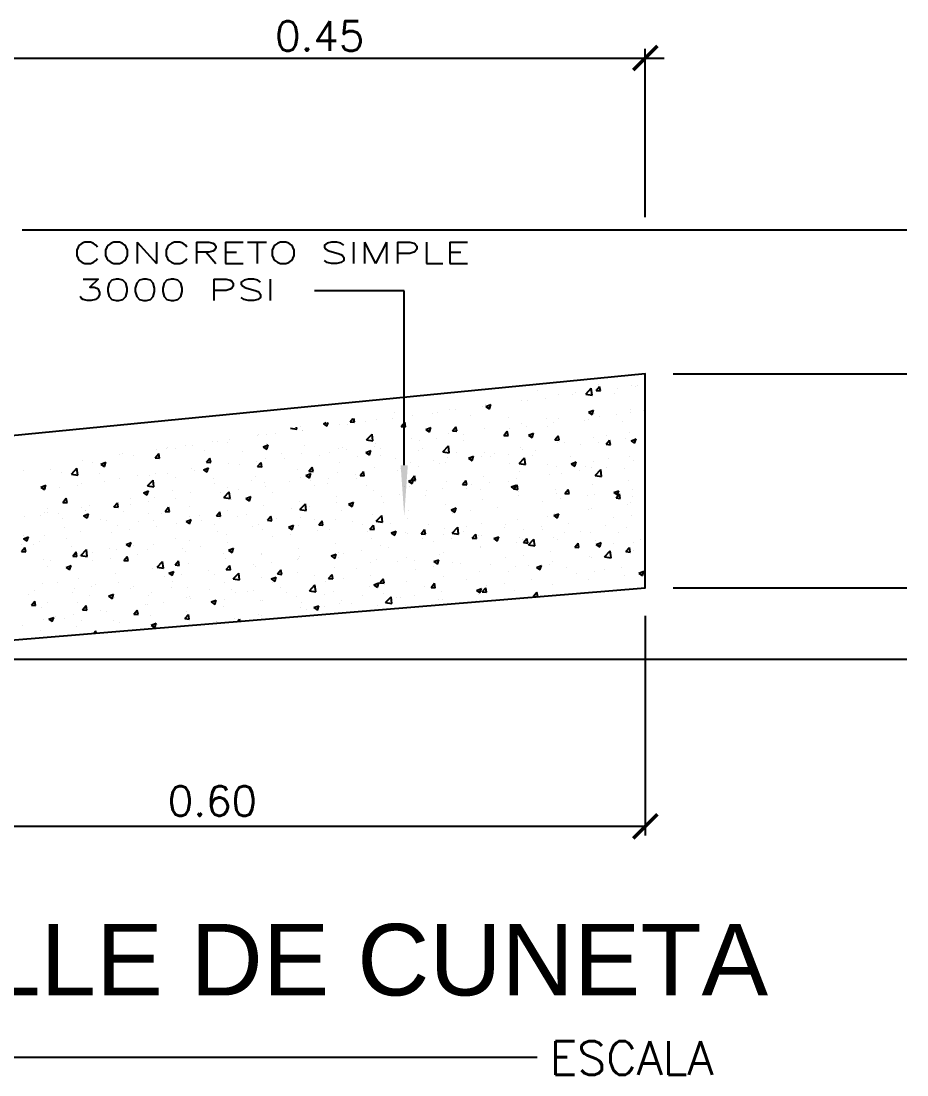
# Model space of a CAD drawing. Header units: millimetres. Extents: x 603916 to 1211550, y 1309898 to 2622648.
# Drawn here: x 604374.96 to 604405.45, y 1311050.98 to 1311087.26 of the extents above; entities that cross this region are included whole.
import ezdxf

# ---------------------------------------------------------------- set-up
doc = ezdxf.new("R2010")
doc.units = ezdxf.units.MM
for name, color, linetype in [('B', 3, 'Continuous'), ('EDIFICIOS', 4, 'Continuous'), ('Tubería A-Pluvial', 7, 'Continuous')]:
    doc.layers.add(name, color=color, linetype=linetype)
doc.styles.add('Ambientes', font='swiss.ttf', dxfattribs={"height": 0.2})
doc.styles.add('CITYBLUEPRINT', font='romans.shx', dxfattribs={"width": 1.5, "height": 2.85})
doc.styles.add('ROMANS', font='ROMANS', dxfattribs={"height": 0.2})

# ---------------------------------------------------------------- blocks, each defined once
blk = doc.blocks.new('_ArchTick')
at = {"color": 0, "linetype": 'ByBlock', "const_width": 0.15}
blk.add_lwpolyline([(-0.5, -0.5), (0.5, 0.5)], dxfattribs=at)
blk = doc.blocks.new('*X68')
at = {"color": 0}
for p, q in [((808.93, 358.46), (809.41, 359.03)), ((809.31, 359.37), (809.31, 359.37)), ((809.52, 358.41), (809.41, 359.03)), ((813.89, 359.2), (813.89, 359.2)), ((814.46, 359.07), (814.46, 359.07)), ((814.65, 359.14), (814.65, 359.14)), ((800.74, 358.48), (800.74, 358.48)), ((801.85, 357.41), (801.85, 357.41)), ((803.71, 357.86), (803.71, 357.86)), ((805.64, 357.91), (805.64, 357.91)), ((806.08, 358.25), (806.08, 358.25)), ((807.46, 357.97), (808.24, 358.79)), ((807.46, 357.97), (808.35, 357.84)), ((808.35, 357.84), (808.24, 358.78)), ((808.84, 358.56), (808.84, 358.56)), ((808.93, 358.46), (809.52, 358.41)), ((811.42, 358.02), (811.42, 358.02)), ((811.96, 358.74), (811.96, 358.74)), ((793.03, 356.25), (793.03, 356.25)), ((793.46, 356.47), (793.46, 356.47)), ((793.47, 356.24), (794.17, 356.51)), ((793.47, 356.24), (793.97, 355.91)), ((793.97, 355.9), (794.17, 356.51)), ((798.52, 357.11), (798.52, 357.11)), ((799.35, 357.08), (799.35, 357.08)), ((774.45, 354.07), (774.84, 354.54)), ((775.05, 354.02), (774.95, 354.56)), ((780.43, 354.59), (780.43, 354.59)), ((780.63, 355.41), (780.63, 355.41)), ((783.14, 355.01), (783.14, 355.01)), ((785.97, 355.19), (785.97, 355.19)), ((786.74, 355.42), (786.74, 355.42)), ((788.33, 355.76), (788.33, 355.76)), ((789.25, 355.75), (789.25, 355.75)), ((791.31, 354.96), (791.31, 354.96)), ((796.64, 354.74), (796.64, 354.74)), ((801.98, 354.51), (801.98, 354.51)), ((803.59, 354.53), (803.59, 354.53)), ((807.84, 355.44), (808.54, 355.71)), ((807.84, 355.44), (808.34, 355.1)), ((808.34, 355.1), (808.54, 355.71)), ((808.72, 355.23), (808.72, 355.23)), ((809.33, 354.8), (809.33, 354.8)), ((811.83, 355.13), (811.83, 355.13)), ((813.73, 355.42), (813.73, 355.42)), ((813.77, 355.87), (813.77, 355.87)), ((815.62, 355.62), (815.62, 355.62)), ((766.09, 353.2), (766.1, 353.2)), ((766.09, 353.2), (766.98, 353.06)), ((766.98, 353.06), (766.95, 353.33)), ((767.49, 353.37), (767.49, 353.37)), ((770.7, 353.82), (771.09, 353.97)), ((770.7, 353.82), (771.19, 353.48)), ((771.19, 353.48), (771.37, 354.01)), ((772.95, 353.67), (772.95, 353.67)), ((774.14, 353.76), (774.14, 353.76)), ((774.45, 354.07), (775.05, 354.02)), ((776.64, 354.09), (776.64, 354.09)), ((778.08, 354.37), (778.08, 354.37)), ((781.62, 353.45), (782.11, 354.02)), ((781.62, 353.45), (782.22, 353.39)), ((782.22, 353.39), (782.11, 354.02)), ((785.07, 353.02), (785.77, 353.28)), ((785.07, 353.02), (785.57, 352.68)), ((785.57, 352.68), (785.77, 353.28)), ((788.8, 352.82), (789.28, 353.39)), ((789.39, 352.77), (789.28, 353.39)), ((793.34, 353.14), (793.34, 353.14)), ((796.72, 353.14), (796.72, 353.14)), ((798.39, 353.78), (798.39, 353.78)), ((799.22, 353.47), (799.22, 353.47)), ((802.07, 353.41), (802.07, 353.41)), ((803.01, 353.97), (803.01, 353.97)), ((807.32, 354.28), (807.32, 354.28)), ((807.9, 354.42), (807.9, 354.42)), ((812.66, 354.06), (812.66, 354.06)), ((757.57, 351.57), (757.57, 351.57)), ((761.53, 352.1), (761.53, 352.1)), ((761.66, 352.37), (761.66, 352.37)), ((762.71, 352.28), (762.71, 352.28)), ((764.03, 352.43), (764.03, 352.43)), ((767.76, 352.92), (767.76, 352.92)), ((767.82, 352.93), (767.82, 352.93)), ((776.76, 351.54), (777.54, 352.35)), ((776.76, 351.54), (777.65, 351.41)), ((777.65, 351.4), (777.54, 352.35)), ((783.01, 351.68), (783.01, 351.68)), ((786.62, 351.81), (786.62, 351.81)), ((788.21, 352.43), (788.21, 352.43)), ((788.8, 352.82), (789.39, 352.77)), ((790.4, 352.31), (790.4, 352.31)), ((795.97, 352.19), (796.45, 352.77)), ((795.97, 352.19), (796.57, 352.14)), ((796.24, 352.41), (796.24, 352.41)), ((796.57, 352.14), (796.45, 352.77)), ((799.44, 352.21), (800.14, 352.48)), ((799.44, 352.21), (799.94, 351.88)), ((799.94, 351.88), (800.14, 352.48)), ((803.14, 351.56), (803.62, 352.14)), ((803.14, 351.56), (803.74, 351.51)), ((803.74, 351.51), (803.62, 352.14)), ((808.6, 351.9), (808.6, 351.9)), ((810.3, 352.22), (810.3, 352.22)), ((810.31, 350.94), (810.8, 351.51)), ((810.91, 350.88), (810.8, 351.51)), ((812.99, 351.68), (812.99, 351.68)), ((813.65, 352.54), (813.65, 352.54)), ((813.81, 351.41), (814.51, 351.68)), ((814.31, 351.08), (814.51, 351.68)), ((747.33, 350.19), (747.33, 350.19)), ((748.76, 350.31), (748.76, 350.31)), ((748.93, 350.44), (748.93, 350.44)), ((749.99, 350.37), (749.99, 350.37)), ((751.43, 350.77), (751.43, 350.77)), ((752.38, 350.83), (752.38, 350.83)), ((754.1, 350.09), (754.1, 350.09)), ((755.22, 351.27), (755.22, 351.27)), ((755.83, 351.37), (755.83, 351.37)), ((757.33, 351.2), (757.33, 351.2)), ((762.29, 350.59), (762.99, 350.86)), ((762.29, 350.59), (762.79, 350.26)), ((762.67, 350.98), (762.67, 350.98)), ((762.79, 350.25), (762.99, 350.86)), ((768.01, 350.75), (768.01, 350.75)), ((772.83, 350.34), (772.83, 350.34)), ((773.34, 350.53), (773.34, 350.53)), ((774.01, 350.15), (774.01, 350.15)), ((776.67, 349.79), (777.37, 350.06)), ((777.16, 349.45), (777.37, 350.06)), ((777.8, 350.65), (777.8, 350.65)), ((777.96, 351.04), (777.96, 351.04)), ((778.68, 350.3), (778.68, 350.3)), ((784.02, 350.08), (784.02, 350.08)), ((784.11, 351.48), (784.11, 351.48)), ((784.57, 350.41), (784.57, 350.41)), ((787.44, 349.89), (788.22, 350.7)), ((788.33, 349.75), (788.22, 350.7)), ((790.4, 351.41), (790.4, 351.41)), ((798.27, 350.45), (798.27, 350.45)), ((798.63, 350.22), (798.63, 350.22)), ((803.47, 351.2), (803.47, 351.2)), ((804.46, 351.22), (804.46, 351.22)), ((806.69, 350.85), (806.69, 350.85)), ((809.2, 351.18), (809.2, 351.18)), ((810.31, 350.94), (810.91, 350.88)), ((813.81, 351.41), (814.31, 351.08)), ((737, 348.73), (737, 348.73)), ((742.19, 349.48), (742.19, 349.48)), ((742.61, 349.61), (742.61, 349.61)), ((744.16, 349.37), (744.16, 349.37)), ((747.15, 349.06), (747.63, 349.64)), ((747.15, 349.06), (747.75, 349.01)), ((747.75, 349.01), (747.63, 349.64)), ((754.32, 348.44), (754.8, 349.01)), ((754.92, 348.38), (754.8, 349.01)), ((759.44, 349.86), (759.44, 349.86)), ((762.58, 348.95), (762.58, 348.95)), ((764.78, 349.64), (764.78, 349.64)), ((765.19, 348.99), (765.19, 348.99)), ((767.64, 349.59), (767.64, 349.59)), ((770.11, 349.41), (770.11, 349.41)), ((771.51, 349.82), (771.51, 349.82)), ((775.45, 349.18), (775.45, 349.18)), ((776.67, 349.79), (777.16, 349.45)), ((778.74, 349.41), (778.74, 349.41)), ((780.79, 348.96), (780.79, 348.96)), ((786.13, 348.73), (786.13, 348.73)), ((787.44, 349.89), (788.33, 349.75)), ((788.09, 349.11), (788.09, 349.11)), ((789.36, 349.85), (789.36, 349.85)), ((791.04, 348.99), (791.74, 349.26)), ((791.04, 348.99), (791.53, 348.65)), ((791.53, 348.65), (791.74, 349.26)), ((792.8, 349.22), (792.8, 349.22)), ((793.22, 349.81), (793.22, 349.81)), ((794.09, 349.19), (794.09, 349.19)), ((794.7, 349.63), (794.7, 349.63)), ((796.59, 349.52), (796.59, 349.52)), ((798.11, 348.23), (798.89, 349.04)), ((799, 348.09), (798.89, 349.04)), ((800.04, 349.4), (800.04, 349.4)), ((800.38, 350.02), (800.38, 350.02)), ((805.37, 349.17), (805.37, 349.17)), ((808.48, 348.57), (808.48, 348.57)), ((810.71, 348.95), (810.71, 348.95)), ((813.53, 349.21), (813.53, 349.21)), ((814.12, 348.72), (814.12, 348.72)), ((728.65, 347.25), (728.65, 347.25)), ((732.5, 347.37), (732.5, 347.37)), ((735.4, 346.77), (736.18, 347.58)), ((736.29, 346.63), (736.18, 347.58)), ((738.33, 348.37), (738.33, 348.37)), ((739.52, 348.17), (740.22, 348.44)), ((739.52, 348.17), (740.02, 347.83)), ((740.02, 347.83), (740.22, 348.43)), ((752.26, 347.5), (752.26, 347.5)), ((752.59, 347.33), (752.59, 347.33)), ((753.89, 347.37), (754.59, 347.63)), ((753.89, 347.37), (754.39, 347.03)), ((754.32, 348.44), (754.92, 348.38)), ((754.39, 347.03), (754.59, 347.63)), ((757.45, 348.25), (757.45, 348.25)), ((758.9, 348.16), (758.9, 348.16)), ((761.4, 348.49), (761.4, 348.49)), ((761.49, 347.81), (761.98, 348.38)), ((761.49, 347.81), (762.09, 347.76)), ((762.09, 347.75), (761.98, 348.38)), ((767.08, 347.41), (767.08, 347.41)), ((768.67, 347.18), (769.15, 347.75)), ((768.67, 347.18), (769.26, 347.13)), ((769.26, 347.13), (769.15, 347.75)), ((772.91, 348.41), (772.91, 348.41)), ((775.84, 346.55), (776.32, 347.13)), ((776.44, 346.5), (776.32, 347.13)), ((777.84, 347.72), (777.84, 347.72)), ((781.14, 347.21), (781.14, 347.21)), ((781.48, 347.53), (781.48, 347.53)), ((782.89, 348.36), (782.89, 348.36)), ((783.99, 347.86), (783.99, 347.86)), ((786.97, 348.22), (786.97, 348.22)), ((787.77, 348.36), (787.77, 348.36)), ((791.47, 348.51), (791.47, 348.51)), ((796.81, 348.28), (796.81, 348.28)), ((798.11, 348.23), (799, 348.09)), ((798.15, 347.12), (798.15, 347.12)), ((802.14, 348.06), (802.14, 348.06)), ((803.34, 347.87), (803.34, 347.87)), ((805.41, 348.19), (806.11, 348.46)), ((805.41, 348.19), (805.91, 347.85)), ((805.91, 347.85), (806.11, 348.46)), ((806.57, 347.24), (806.57, 347.24)), ((807.48, 347.83), (807.48, 347.83)), ((808.28, 347.72), (808.28, 347.72)), ((808.78, 346.58), (809.56, 347.39)), ((809.67, 346.44), (809.56, 347.39)), ((810.35, 347.74), (810.35, 347.74)), ((812.82, 347.61), (812.82, 347.61)), ((733.99, 347.02), (733.99, 347.02)), ((735.4, 346.77), (736.29, 346.63)), ((739.33, 346.8), (739.33, 346.8)), ((739.98, 345.67), (739.98, 345.67)), ((742.07, 346.15), (742.07, 346.15)), ((744.66, 346.57), (744.66, 346.57)), ((746.07, 345.11), (746.85, 345.92)), ((746.29, 346.5), (746.29, 346.5)), ((746.96, 344.97), (746.85, 345.92)), ((747.2, 346.86), (747.2, 346.86)), ((748.8, 346.83), (748.8, 346.83)), ((750, 346.35), (750, 346.35)), ((755.34, 346.12), (755.34, 346.12)), ((760.68, 345.9), (760.68, 345.9)), ((761.25, 346.41), (761.25, 346.41)), ((762.46, 345.62), (762.46, 345.62)), ((766.02, 345.67), (766.02, 345.67)), ((767.51, 346.26), (767.51, 346.26)), ((768.26, 346.56), (768.96, 346.83)), ((768.26, 346.56), (768.76, 346.23)), ((768.76, 346.23), (768.96, 346.83)), ((768.88, 345.87), (768.88, 345.87)), ((771.38, 346.2), (771.38, 346.2)), ((772.71, 347.01), (772.71, 347.01)), ((775.17, 346.7), (775.17, 346.7)), ((775.31, 346.21), (775.31, 346.21)), ((775.84, 346.55), (776.44, 346.5)), ((782.63, 345.76), (783.33, 346.03)), ((782.63, 345.76), (783.13, 345.43)), ((783.01, 345.93), (783.49, 346.5)), ((783.01, 345.93), (783.61, 345.87)), ((783.13, 345.43), (783.33, 346.03)), ((783.61, 345.87), (783.49, 346.5)), ((787.97, 345.78), (787.97, 345.78)), ((790.18, 345.3), (790.67, 345.87)), ((790.78, 345.24), (790.67, 345.87)), ((793.1, 346.48), (793.1, 346.48)), ((796.62, 345.72), (796.62, 345.72)), ((797.75, 346.08), (797.75, 346.08)), ((802.45, 346.72), (802.45, 346.72)), ((804.06, 346.91), (804.06, 346.91)), ((808.78, 346.58), (809.67, 346.44)), ((813.41, 345.89), (813.41, 345.89)), ((731.12, 344.94), (731.82, 345.21)), ((731.12, 344.94), (731.62, 344.61)), ((731.62, 344.61), (731.82, 345.21)), ((731.83, 344.76), (731.83, 344.76)), ((733.69, 344.84), (733.69, 344.84)), ((736.19, 345.17), (736.19, 345.17)), ((736.88, 345.4), (736.88, 345.4)), ((745.49, 344.14), (746.19, 344.41)), ((745.49, 344.14), (745.99, 343.8)), ((745.99, 343.8), (746.19, 344.41)), ((746.07, 345.11), (746.96, 344.97)), ((749.58, 344.4), (749.58, 344.4)), ((752.13, 344.17), (752.13, 344.17)), ((755.41, 345.41), (755.41, 345.41)), ((756.27, 344.21), (756.27, 344.21)), ((756.75, 343.46), (757.52, 344.27)), ((757.33, 344.92), (757.33, 344.92)), ((757.64, 343.32), (757.52, 344.27)), ((758.77, 344.54), (758.77, 344.54)), ((762.56, 345.04), (762.56, 345.04)), ((763.64, 344.21), (763.64, 344.21)), ((769.47, 345.21), (769.47, 345.21)), ((771.35, 345.44), (771.35, 345.44)), ((776.69, 345.22), (776.69, 345.22)), ((777.72, 344.39), (777.72, 344.39)), ((782.03, 344.99), (782.03, 344.99)), ((782.77, 345.03), (782.77, 345.03)), ((785.14, 344.42), (785.14, 344.42)), ((787.37, 344.77), (787.37, 344.77)), ((790.18, 345.3), (790.78, 345.25)), ((790.79, 344.72), (790.79, 344.72)), ((791.46, 345.25), (791.46, 345.25)), ((792.71, 344.54), (792.71, 344.54)), ((793.96, 345.58), (793.96, 345.58)), ((797.01, 344.96), (797.71, 345.23)), ((797.01, 344.96), (797.5, 344.63)), ((797.36, 344.67), (797.84, 345.24)), ((797.36, 344.67), (797.95, 344.62)), ((797.5, 344.63), (797.71, 345.23)), ((797.95, 344.62), (797.84, 345.24)), ((798.05, 344.32), (798.05, 344.32)), ((803.22, 344.54), (803.22, 344.54)), ((804.53, 344.04), (805.01, 344.62)), ((805.13, 343.99), (805.01, 344.62)), ((808.36, 345.25), (808.36, 345.25)), ((811.38, 344.16), (812.08, 344.43)), ((811.38, 344.16), (811.87, 343.83)), ((811.87, 343.83), (812.08, 344.43)), ((814.04, 344.62), (814.04, 344.62)), ((734.19, 342.8), (734.67, 343.37)), ((734.19, 342.8), (734.79, 342.74)), ((734.79, 342.74), (734.67, 343.37)), ((741.36, 342.17), (741.85, 342.74)), ((741.96, 342.12), (741.85, 342.74)), ((741.95, 342.82), (741.95, 342.82)), ((743.75, 343.4), (743.75, 343.4)), ((746.17, 342.88), (746.17, 342.88)), ((747.08, 343.53), (747.08, 343.53)), ((749.95, 343.38), (749.95, 343.38)), ((756.75, 343.46), (757.64, 343.32)), ((757.81, 343.21), (757.81, 343.21)), ((759.86, 343.34), (760.56, 343.61)), ((759.86, 343.34), (760.36, 343)), ((760.36, 343), (760.56, 343.61)), ((767.39, 342.93), (767.39, 342.93)), ((772.54, 342.76), (772.54, 342.76)), ((772.59, 343.68), (772.59, 343.68)), ((774.23, 342.54), (774.93, 342.81)), ((774.73, 342.2), (774.93, 342.81)), ((778.85, 343.59), (778.85, 343.59)), ((779.12, 342.71), (779.12, 342.71)), ((781.36, 343.92), (781.36, 343.92)), ((784.96, 343.71), (784.96, 343.71)), ((792.98, 343.15), (792.98, 343.15)), ((798.03, 343.79), (798.03, 343.79)), ((801.43, 342.96), (801.43, 342.96)), ((803.38, 344.09), (803.38, 344.09)), ((803.94, 343.29), (803.94, 343.29)), ((804.53, 344.04), (805.13, 343.99)), ((807.72, 343.79), (807.72, 343.79)), ((808.72, 343.87), (808.72, 343.87)), ((811.7, 343.41), (812.18, 343.99)), ((811.7, 343.41), (812.3, 343.36)), ((812.3, 343.36), (812.18, 343.99)), ((813.7, 342.75), (813.7, 342.75)), ((814.06, 343.64), (814.06, 343.64)), ((731.7, 341.43), (731.7, 341.43)), ((732.04, 341.91), (732.04, 341.91)), ((732.09, 341.4), (732.09, 341.4)), ((733.56, 341.22), (733.56, 341.22)), ((736.75, 342.07), (736.75, 342.07)), ((737.09, 340.91), (737.79, 341.18)), ((737.35, 341.72), (737.35, 341.72)), ((737.38, 341.69), (737.38, 341.69)), ((737.59, 340.58), (737.79, 341.18)), ((737.92, 342.4), (737.92, 342.4)), ((741.36, 342.17), (741.96, 342.12)), ((742.72, 341.46), (742.72, 341.46)), ((743.66, 342.55), (743.66, 342.55)), ((746.15, 341.21), (746.15, 341.21)), ((748.05, 341.24), (748.05, 341.24)), ((748.54, 341.54), (749.02, 342.12)), ((748.54, 341.54), (749.13, 341.49)), ((749.13, 341.49), (749.02, 342.11)), ((751.98, 342.21), (751.98, 342.21)), ((755.71, 340.91), (756.19, 341.49)), ((756.31, 340.86), (756.19, 341.49)), ((757.21, 341.59), (757.21, 341.59)), ((762.34, 342.29), (762.34, 342.29)), ((766.25, 341.93), (766.25, 341.93)), ((767.42, 341.8), (768.2, 342.61)), ((767.42, 341.8), (768.31, 341.66)), ((768.31, 341.66), (768.2, 342.61)), ((768.75, 342.26), (768.75, 342.26)), ((773.29, 341.71), (773.29, 341.71)), ((774.23, 342.54), (774.73, 342.2)), ((782.65, 341.7), (782.65, 341.7)), ((787.84, 342.45), (787.84, 342.45)), ((788.6, 341.74), (789.3, 342.01)), ((788.6, 341.74), (789.1, 341.4)), ((788.83, 341.3), (788.83, 341.3)), ((789.1, 341.4), (789.3, 342.01)), ((791.33, 341.63), (791.33, 341.63)), ((795.12, 342.13), (795.12, 342.13)), ((802.97, 340.94), (803.67, 341.21)), ((803.1, 341.21), (803.1, 341.21)), ((803.47, 340.6), (803.68, 341.2)), ((807.87, 341.75), (807.87, 341.75)), ((808.24, 341.92), (808.24, 341.92)), ((813.29, 342.56), (813.29, 342.56)), ((728.81, 340.8), (728.81, 340.8)), ((731.06, 340.89), (731.06, 340.89)), ((734.15, 340.57), (734.15, 340.57)), ((737.09, 340.91), (737.58, 340.58)), ((739.49, 340.34), (739.49, 340.34)), ((740.31, 340.21), (740.31, 340.21)), ((744.82, 340.12), (744.82, 340.12)), ((746.96, 340.2), (746.96, 340.2)), ((750.16, 339.89), (750.16, 339.89)), ((751.46, 340.11), (752.16, 340.38)), ((751.46, 340.11), (751.96, 339.78)), ((751.96, 339.78), (752.16, 340.38)), ((752.01, 340.84), (752.01, 340.84)), ((753.39, 341.01), (753.39, 341.01)), ((753.64, 340.27), (753.64, 340.27)), ((755.71, 340.91), (756.31, 340.86)), ((756.14, 340.6), (756.14, 340.6)), ((758.73, 340.79), (758.73, 340.79)), ((759.93, 341.1), (759.93, 341.1)), ((761.63, 339.71), (761.63, 339.71)), ((762.88, 340.29), (763.36, 340.86)), ((762.88, 340.29), (763.48, 340.23)), ((763.48, 340.23), (763.36, 340.86)), ((764.07, 340.56), (764.07, 340.56)), ((767.46, 340.71), (767.46, 340.71)), ((769.41, 340.33), (769.41, 340.33)), ((770.05, 339.66), (770.54, 340.23)), ((770.65, 339.61), (770.54, 340.23)), ((772.46, 340.35), (772.46, 340.35)), ((774.75, 340.11), (774.75, 340.11)), ((777.6, 341.06), (777.6, 341.06)), ((778.09, 340.15), (778.87, 340.96)), ((778.09, 340.15), (778.98, 340.01)), ((778.72, 339.97), (778.72, 339.97)), ((778.98, 340.01), (778.87, 340.96)), ((780.08, 339.88), (780.08, 339.88)), ((782.51, 340.47), (782.51, 340.47)), ((792.86, 339.82), (792.86, 339.82)), ((796.21, 339.75), (796.21, 339.75)), ((797.91, 340.46), (797.91, 340.46)), ((802.04, 340.75), (802.04, 340.75)), ((802.97, 340.94), (803.47, 340.6)), ((805.09, 339.85), (805.09, 339.85)), ((811.41, 340.68), (811.41, 340.68)), ((813.91, 341.01), (813.91, 341.01)), ((734.48, 339.21), (734.48, 339.21)), ((736.63, 338.74), (736.63, 338.74)), ((741.03, 338.61), (741.03, 338.61)), ((741.83, 339.49), (741.83, 339.49)), ((743.54, 338.94), (743.54, 338.94)), ((747.32, 339.44), (747.32, 339.44)), ((755.5, 339.67), (755.5, 339.67)), ((755.8, 338.71), (755.8, 338.71)), ((757.08, 338.26), (757.08, 338.26)), ((760.84, 339.44), (760.84, 339.44)), ((762.22, 338.96), (762.22, 338.96)), ((765.83, 339.31), (766.53, 339.58)), ((765.83, 339.31), (766.33, 338.98)), ((766.12, 338.31), (766.12, 338.31)), ((766.18, 339.22), (766.18, 339.22)), ((766.33, 338.98), (766.53, 339.58)), ((767.27, 339.6), (767.27, 339.6)), ((769.91, 338.81), (769.91, 338.81)), ((770.05, 339.66), (770.65, 339.61)), ((771.52, 338.99), (771.52, 338.99)), ((776.22, 339.64), (776.22, 339.64)), ((776.85, 338.77), (776.85, 338.77)), ((777.23, 339.03), (777.71, 339.61)), ((777.23, 339.03), (777.82, 338.98)), ((777.82, 338.98), (777.71, 339.6)), ((780.2, 338.51), (780.9, 338.78)), ((780.2, 338.51), (780.7, 338.18)), ((780.7, 338.18), (780.9, 338.78)), ((782.19, 338.54), (782.19, 338.54)), ((782.53, 338.37), (782.53, 338.37)), ((784.4, 338.4), (784.88, 338.98)), ((784.4, 338.4), (785, 338.35)), ((785, 338.35), (784.88, 338.98)), ((785.42, 339.66), (785.42, 339.66)), ((787.53, 338.31), (787.53, 338.31)), ((787.72, 339.12), (787.72, 339.12)), ((788.76, 338.49), (789.54, 339.3)), ((788.76, 338.49), (789.65, 338.35)), ((789.65, 338.35), (789.54, 339.3)), ((790.37, 338.75), (790.37, 338.75)), ((790.76, 339.43), (790.76, 339.43)), ((791.57, 337.78), (792.05, 338.35)), ((792.17, 337.72), (792.05, 338.35)), ((796.1, 339.21), (796.1, 339.21)), ((798.8, 339.02), (798.8, 339.02)), ((801.31, 339.35), (801.31, 339.35)), ((801.44, 338.98), (801.44, 338.98)), ((804.43, 338.56), (804.43, 338.56)), ((806.78, 338.76), (806.78, 338.76)), ((808.11, 338.59), (808.11, 338.59)), ((810.27, 339.56), (810.27, 339.56)), ((812.11, 338.53), (812.11, 338.53)), ((813.17, 339.23), (813.17, 339.23)), ((728.43, 336.95), (728.43, 336.95)), ((728.65, 338.21), (728.65, 338.21)), ((728.69, 337.69), (729.39, 337.96)), ((728.69, 337.69), (729.18, 337.35)), ((729.18, 337.35), (729.39, 337.96)), ((730.05, 336.83), (730.05, 336.83)), ((730.93, 337.28), (730.93, 337.28)), ((731.58, 338.1), (731.58, 338.1)), ((734.72, 337.78), (734.72, 337.78)), ((743.06, 336.89), (743.76, 337.16)), ((743.06, 336.89), (743.55, 336.55)), ((743.55, 336.55), (743.76, 337.16)), ((746.84, 336.87), (746.84, 336.87)), ((749.96, 337.71), (749.96, 337.71)), ((751.89, 337.51), (751.89, 337.51)), ((757.3, 337.15), (757.3, 337.15)), ((763.61, 337.99), (763.61, 337.99)), ((772.34, 337.02), (772.34, 337.02)), ((777.48, 337.73), (777.48, 337.73)), ((778.71, 336.75), (778.71, 336.75)), ((784.54, 337.75), (784.54, 337.75)), ((786.2, 337.36), (786.2, 337.36)), ((788.7, 337.69), (788.7, 337.69)), ((791.57, 337.78), (792.17, 337.72)), ((792.49, 338.19), (792.49, 338.19)), ((792.87, 338.09), (792.87, 338.09)), ((794.57, 337.71), (795.27, 337.98)), ((794.57, 337.71), (795.07, 337.38)), ((795.07, 337.38), (795.27, 337.98)), ((797.79, 337.13), (797.79, 337.13)), ((798.21, 337.86), (798.21, 337.86)), ((798.6, 337.55), (798.6, 337.55)), ((798.74, 337.15), (799.23, 337.72)), ((798.74, 337.15), (799.34, 337.1)), ((799.34, 337.1), (799.23, 337.72)), ((799.44, 336.84), (800.21, 337.65)), ((799.44, 336.84), (800.32, 336.7)), ((800.33, 336.7), (800.21, 337.65)), ((802.98, 337.88), (802.98, 337.88)), ((803.55, 337.64), (803.55, 337.64)), ((805.92, 336.52), (806.4, 337.1)), ((806.51, 336.47), (806.4, 337.09)), ((808.78, 336.74), (808.78, 336.74)), ((808.88, 337.41), (808.88, 337.41)), ((808.94, 336.91), (809.64, 337.18)), ((808.94, 336.91), (809.44, 336.58)), ((809.44, 336.57), (809.64, 337.18)), ((811.28, 337.07), (811.28, 337.07)), ((814.22, 337.19), (814.22, 337.19)), ((815.07, 337.56), (815.07, 337.56)), ((728.41, 335.9), (728.89, 336.48)), ((728.41, 335.9), (729, 335.85)), ((729, 335.85), (728.89, 336.48)), ((735.39, 336.6), (735.39, 336.6)), ((735.58, 335.27), (736.06, 335.85)), ((735.58, 335.27), (736.18, 335.22)), ((736.18, 335.22), (736.06, 335.85)), ((736.51, 335.42), (736.51, 335.42)), ((736.73, 335.37), (737.51, 336.18)), ((736.73, 335.37), (737.62, 335.23)), ((737.62, 335.23), (737.51, 336.18)), ((738.3, 335.71), (738.3, 335.71)), ((740.73, 336.38), (740.73, 336.38)), ((741.71, 336.17), (741.71, 336.17)), ((744.13, 336.71), (744.13, 336.71)), ((744.69, 335.49), (744.69, 335.49)), ((746.07, 336.15), (746.07, 336.15)), ((751.01, 336.33), (751.01, 336.33)), ((751.4, 335.93), (751.4, 335.93)), ((753.51, 336.66), (753.51, 336.66)), ((756.74, 335.7), (756.74, 335.7)), ((757.43, 336.09), (758.13, 336.36)), ((757.43, 336.09), (757.93, 335.75)), ((757.93, 335.75), (758.13, 336.36)), ((762.08, 335.48), (762.08, 335.48)), ((762.1, 335.63), (762.1, 335.63)), ((767.15, 336.27), (767.15, 336.27)), ((771.8, 335.29), (772.5, 335.56)), ((771.8, 335.29), (772.3, 334.95)), ((772.3, 334.95), (772.5, 335.56)), ((772.88, 335.75), (772.88, 335.75)), ((773.59, 335.7), (773.59, 335.7)), ((776.09, 336.03), (776.09, 336.03)), ((779.88, 336.53), (779.88, 336.53)), ((786.94, 335.55), (786.94, 335.55)), ((787.6, 335.79), (787.6, 335.79)), ((792.73, 336.49), (792.73, 336.49)), ((792.77, 336.55), (792.77, 336.55)), ((798.68, 335.41), (798.68, 335.41)), ((802.46, 335.9), (802.46, 335.9)), ((805.92, 336.52), (806.51, 336.47)), ((807.99, 335.26), (807.99, 335.26)), ((810.11, 335.18), (810.89, 335.99)), ((811, 335.04), (810.89, 335.99)), ((813.04, 335.9), (813.04, 335.9)), ((813.09, 335.89), (813.57, 336.47)), ((813.09, 335.89), (813.69, 335.84)), ((813.69, 335.84), (813.57, 336.47)), ((814.09, 336.06), (814.09, 336.06)), ((731.46, 334.78), (731.46, 334.78)), ((732.09, 333.83), (732.09, 333.83)), ((732.47, 334.71), (732.47, 334.71)), ((734.65, 333.66), (735.35, 333.93)), ((735.15, 333.33), (735.35, 333.93)), ((738.4, 334.67), (738.4, 334.67)), ((740.91, 335), (740.91, 335)), ((742.75, 334.65), (743.23, 335.22)), ((742.75, 334.65), (743.35, 334.59)), ((743.35, 334.59), (743.23, 335.22)), ((747.4, 333.72), (748.18, 334.53)), ((748.29, 333.58), (748.18, 334.53)), ((749.92, 334.02), (750.41, 334.59)), ((749.92, 334.02), (750.52, 333.97)), ((750.52, 333.97), (750.41, 334.59)), ((751.77, 334.18), (751.77, 334.18)), ((756.96, 334.93), (756.96, 334.93)), ((757.1, 333.39), (757.58, 333.97)), ((757.69, 333.34), (757.58, 333.97)), ((760.98, 334.04), (760.98, 334.04)), ((763.49, 334.37), (763.49, 334.37)), ((767.05, 334.75), (767.05, 334.75)), ((767.27, 334.87), (767.27, 334.87)), ((767.42, 335.25), (767.42, 335.25)), ((772.76, 335.03), (772.76, 335.03)), ((777.36, 334.4), (777.36, 334.4)), ((778.09, 334.8), (778.09, 334.8)), ((781.11, 334.55), (781.11, 334.55)), ((782.41, 335.04), (782.41, 335.04)), ((783.43, 334.58), (783.43, 334.58)), ((786.17, 334.49), (786.87, 334.75)), ((786.17, 334.49), (786.67, 334.15)), ((786.67, 334.15), (786.87, 334.75)), ((788.77, 334.35), (788.77, 334.35)), ((789.86, 334.24), (789.86, 334.24)), ((794.11, 334.12), (794.11, 334.12)), ((796.17, 335.08), (796.17, 335.08)), ((797.66, 333.8), (797.66, 333.8)), ((799.45, 333.9), (799.45, 333.9)), ((800.54, 333.69), (801.24, 333.95)), ((801.04, 333.35), (801.24, 333.95)), ((802.42, 334.06), (802.42, 334.06)), ((802.86, 334.55), (802.86, 334.55)), ((808.25, 335.06), (808.25, 335.06)), ((810.11, 335.18), (811, 335.04)), ((734.65, 333.66), (735.15, 333.33)), ((741.58, 332.84), (741.58, 332.84)), ((746.72, 333.54), (746.72, 333.54)), ((747.4, 333.72), (748.29, 333.58)), ((748.38, 332.38), (748.38, 332.38)), ((749.03, 332.86), (749.73, 333.13)), ((749.03, 332.86), (749.52, 332.53)), ((749.52, 332.53), (749.73, 333.13)), ((750.88, 332.71), (750.88, 332.71)), ((754.67, 333.21), (754.67, 333.21)), ((755.38, 332.74), (755.38, 332.74)), ((757.1, 333.39), (757.69, 333.34)), ((758.07, 332.06), (758.85, 332.87)), ((758.96, 331.92), (758.85, 332.87)), ((761.22, 333.74), (761.22, 333.74)), ((761.98, 332.31), (761.98, 332.31)), ((763.4, 332.06), (764.1, 332.33)), ((763.89, 331.73), (764.1, 332.33)), ((764.27, 332.76), (764.75, 333.34)), ((764.27, 332.76), (764.87, 332.71)), ((764.87, 332.71), (764.75, 333.34)), ((767.03, 332.95), (767.03, 332.95)), ((769.44, 332.55), (769.44, 332.55)), ((771.44, 332.14), (771.92, 332.71)), ((772.04, 332.08), (771.92, 332.71)), ((772.22, 333.7), (772.22, 333.7)), ((775.28, 333.55), (775.28, 333.55)), ((777.25, 332.58), (777.25, 332.58)), ((783.57, 333.42), (783.57, 333.42)), ((786.07, 333.75), (786.07, 333.75)), ((787.48, 332.46), (787.48, 332.46)), ((792.61, 333.16), (792.61, 333.16)), ((796.59, 333.05), (796.59, 333.05)), ((800.54, 333.69), (801.04, 333.35)), ((804.79, 333.67), (804.79, 333.67)), ((806.15, 332.79), (806.15, 332.79)), ((808.65, 333.12), (808.65, 333.12)), ((810.12, 333.45), (810.12, 333.45)), ((812.44, 333.62), (812.44, 333.62)), ((812.92, 332.57), (812.92, 332.57)), ((814.91, 332.88), (815.61, 333.15)), ((814.91, 332.88), (815.41, 332.55)), ((815.41, 332.55), (815.61, 333.15)), ((815.46, 333.22), (815.46, 333.22)), ((731.34, 331.45), (731.34, 331.45)), ((733.44, 331.5), (733.44, 331.5)), ((736.39, 332.09), (736.39, 332.09)), ((738.28, 331.05), (738.28, 331.05)), ((738.78, 331.27), (738.78, 331.27)), ((742.06, 331.55), (742.06, 331.55)), ((744.12, 331.04), (744.12, 331.04)), ((749.55, 331.74), (749.55, 331.74)), ((751.65, 330.85), (751.65, 330.85)), ((756.84, 331.6), (756.84, 331.6)), ((758.07, 332.06), (758.96, 331.92)), ((763.4, 332.06), (763.89, 331.73)), ((763.61, 331.55), (763.61, 331.55)), ((764.64, 330.93), (764.64, 330.93)), ((768.74, 330.41), (769.52, 331.22)), ((769.63, 330.27), (769.52, 331.22)), ((770.96, 331.76), (770.96, 331.76)), ((771.44, 332.14), (772.04, 332.08)), ((773.46, 332.09), (773.46, 332.09)), ((777.23, 331.07), (777.23, 331.07)), ((777.77, 331.26), (778.47, 331.53)), ((777.77, 331.26), (778.27, 330.93)), ((778.27, 330.92), (778.47, 331.53)), ((778.61, 331.51), (779.1, 332.08)), ((778.61, 331.51), (779.21, 331.46)), ((779.21, 331.46), (779.1, 332.08)), ((782.28, 331.71), (782.28, 331.71)), ((784.93, 331.05), (784.93, 331.05)), ((785.79, 330.88), (786.27, 331.46)), ((785.79, 330.88), (786.38, 330.83)), ((786.38, 330.83), (786.27, 331.46)), ((790.76, 332.05), (790.76, 332.05)), ((792.96, 330.25), (793.44, 330.83)), ((793.56, 330.2), (793.44, 330.83)), ((793.54, 331.13), (793.54, 331.13)), ((796.04, 331.46), (796.04, 331.46)), ((799.83, 331.96), (799.83, 331.96)), ((802.74, 331.23), (802.74, 331.23)), ((807.87, 331.93), (807.87, 331.93)), ((729.46, 329.89), (729.46, 329.89)), ((730.21, 330.38), (730.21, 330.38)), ((735.55, 330.15), (735.55, 330.15)), ((735.77, 330.72), (735.77, 330.72)), ((737.89, 329.74), (737.89, 329.74)), ((740.62, 329.64), (741.32, 329.91)), ((740.62, 329.64), (741.12, 329.3)), ((740.89, 329.93), (740.89, 329.93)), ((741.12, 329.3), (741.32, 329.91)), ((741.46, 329.51), (741.46, 329.51)), ((743.72, 330.74), (743.72, 330.74)), ((746.23, 329.7), (746.23, 329.7)), ((746.6, 330.21), (746.6, 330.21)), ((749.46, 330.82), (749.46, 330.82)), ((751.56, 329.48), (751.56, 329.48)), ((751.95, 329.55), (751.95, 329.55)), ((754.79, 330.59), (754.79, 330.59)), ((757.78, 330.55), (757.78, 330.55)), ((758.35, 330.1), (758.35, 330.1)), ((760.13, 330.37), (760.13, 330.37)), ((760.86, 330.43), (760.86, 330.43)), ((765.47, 330.14), (765.47, 330.14)), ((766.91, 329.62), (766.91, 329.62)), ((768.74, 330.41), (769.63, 330.27)), ((770.81, 329.92), (770.81, 329.92)), ((772.1, 330.37), (772.1, 330.37)), ((776.15, 329.69), (776.15, 329.69)), ((779.09, 330.05), (779.09, 330.05)), ((779.42, 328.75), (780.2, 329.56)), ((780.31, 328.61), (780.2, 329.56)), ((780.94, 329.47), (780.94, 329.47)), ((781.49, 329.47), (781.49, 329.47)), ((783.44, 329.8), (783.44, 329.8)), ((787.23, 330.3), (787.23, 330.3)), ((792.14, 330.46), (792.84, 330.73)), ((792.14, 330.46), (792.64, 330.12)), ((792.49, 329.84), (792.49, 329.84)), ((792.64, 330.12), (792.84, 330.73)), ((792.96, 330.25), (793.56, 330.2)), ((797.54, 330.48), (797.54, 330.48)), ((800.13, 329.63), (800.61, 330.2)), ((800.13, 329.63), (800.73, 329.57)), ((800.73, 329.57), (800.61, 330.2)), ((729.79, 328.38), (730.28, 328.95)), ((729.79, 328.38), (730.39, 328.33)), ((730.39, 328.33), (730.28, 328.95)), ((731.22, 328.12), (731.22, 328.12)), ((732.06, 328.74), (732.06, 328.74)), ((736.27, 328.76), (736.27, 328.76)), ((736.97, 327.75), (737.45, 328.33)), ((737.56, 327.7), (737.45, 328.33)), ((745.75, 328.44), (745.75, 328.44)), ((746.12, 328.55), (746.12, 328.55)), ((748.25, 328.77), (748.25, 328.77)), ((752.04, 329.27), (752.04, 329.27)), ((754.99, 328.84), (755.69, 329.11)), ((754.99, 328.84), (755.49, 328.5)), ((755.49, 328.5), (755.7, 329.1)), ((756.72, 328.27), (756.72, 328.27)), ((756.9, 329.25), (756.9, 329.25)), ((761.85, 328.98), (761.85, 328.98)), ((762.24, 329.02), (762.24, 329.02)), ((767.43, 328.05), (767.43, 328.05)), ((767.58, 328.8), (767.58, 328.8)), ((769.37, 328.04), (770.07, 328.3)), ((769.37, 328.04), (769.86, 327.7)), ((769.86, 327.7), (770.07, 328.3)), ((770.83, 328.14), (770.83, 328.14)), ((772.92, 328.57), (772.92, 328.57)), ((773.26, 329.05), (773.26, 329.05)), ((774.62, 328.64), (774.62, 328.64)), ((778.26, 328.35), (778.26, 328.35)), ((779.42, 328.75), (780.31, 328.61)), ((782.16, 328.38), (782.16, 328.38)), ((786.82, 329.24), (786.82, 329.24)), ((787.36, 329.13), (787.36, 329.13)), ((792.16, 329.01), (792.16, 329.01)), ((731.45, 326.41), (731.45, 326.41)), ((732.22, 326.41), (732.92, 326.68)), ((732.22, 326.41), (732.72, 326.08)), ((732.72, 326.08), (732.92, 326.68)), ((733.14, 326.78), (733.14, 326.78)), ((734.45, 326.54), (734.45, 326.54)), ((735.64, 327.11), (735.64, 327.11)), ((736.97, 327.75), (737.56, 327.7)), ((739.43, 327.61), (739.43, 327.61)), ((740.28, 327.54), (740.28, 327.54)), ((744.14, 327.12), (744.62, 327.7)), ((744.14, 327.12), (744.74, 327.07)), ((744.74, 327.07), (744.62, 327.7)), ((746.48, 326.88), (746.48, 326.88)), ((751.31, 326.5), (751.79, 327.07)), ((751.31, 326.5), (751.91, 326.44)), ((751.53, 327.52), (751.53, 327.52)), ((751.91, 326.44), (751.79, 327.07)), ((758.23, 326.48), (758.23, 326.48)), ((758.67, 326.09), (758.97, 326.44)), ((759.03, 326.12), (758.97, 326.44)), ((761.6, 327.05), (761.6, 327.05)), ((762.01, 326.98), (762.01, 326.98)), ((768.33, 327.81), (768.33, 327.81)), ((777.11, 327.74), (777.11, 327.74)), ((728.62, 325.54), (728.62, 325.54)), ((736.15, 325.43), (736.15, 325.43)), ((736.79, 326.19), (736.79, 326.19)), ((741.34, 326.18), (741.34, 326.18)), ((742.13, 325.96), (742.13, 325.96)), ((746.59, 325.61), (747.29, 325.88)), ((746.59, 325.61), (747.09, 325.28)), ((747.09, 325.28), (747.29, 325.88)), ((747.47, 325.74), (747.47, 325.74)), ((755.72, 326.15), (755.72, 326.15)), ((755.77, 326.05), (755.77, 326.05)), ((731.1, 324.79), (731.1, 324.79)), ((738.48, 324.42), (738.83, 324.79)), ((738.87, 324.46), (738.83, 324.79))]:
    blk.add_line(p, q, dxfattribs=at)

msp = doc.modelspace()

# ---------------------------------------------------------------- linework, layer by layer
at = {"color": 1}
for p, q in [((604388.148, 1311077.977), (604385.062, 1311077.977)), ((604388.148, 1311071.968), (604388.148, 1311077.977))]:
    msp.add_line(p, q, dxfattribs=at)
msp.add_line((604367.822, 1311051.59), (604392.72, 1311051.59))
msp.add_solid([(604388.271, 1311071.968), (604388.025, 1311071.968), (604388.148, 1311070.22)], dxfattribs=at)
at = {"layer": 'B', "color": 18, "true_color": 0x000000}
msp.add_lwpolyline([(604366.664, 1311080.043), (604366.664, 1311065.287), (604396.445, 1311067.744), (604396.445, 1311075.115), (604374.035, 1311072.924), (604374.035, 1311080.043)], close=True, dxfattribs=at)
at = {"layer": 'Tubería A-Pluvial', "color": 1}
for p, q in [((604396.445, 1311080.508), (604396.445, 1311086.309)), ((604374.035, 1311085.989), (604397.093, 1311085.989)), ((604374.995, 1311080.08), (604405.452, 1311080.08)), ((604397.405, 1311075.115), (604405.452, 1311075.115)), ((604397.405, 1311075.115), (604405.452, 1311075.115)), ((604397.405, 1311067.744), (604405.452, 1311067.744)), ((604397.405, 1311067.744), (604405.452, 1311067.744)), ((604396.445, 1311066.784), (604396.445, 1311059.216)), ((604367.606, 1311065.287), (604405.452, 1311065.287)), ((604366.646, 1311059.536), (604396.445, 1311059.536))]:
    msp.add_line(p, q, dxfattribs=at)

# ---------------------------------------------------------------- block references
at = {"layer": 'B', "color": 252, "true_color": 0x939598, "xscale": 0.2457000000000699, "yscale": 0.2457000000000699, "zscale": 0.2457000000000699}
msp.add_blockref('*X68', (604196.003, 1310986.466), dxfattribs=at)
at = {"layer": 'Tubería A-Pluvial', "color": 1, "xscale": 0.8320000000000001, "yscale": 0.8320000000000001, "zscale": 0.8320000000000001}
for p in [(604396.445, 1311085.989), (604396.445, 1311059.536)]:
    msp.add_blockref('_ArchTick', p, dxfattribs=at)

# ---------------------------------------------------------------- texts
at = {"style": 'CITYBLUEPRINT', "width": 1.5}
for s, p in [('CONCRETO SIMPLE', (604376.731, 1311078.915)), ('3000 PSI', (604376.854, 1311077.641))]:
    msp.add_text(s, height=0.7371, dxfattribs=at).set_placement(p)
at = {"style": 'ROMANS'}
msp.add_text('ESCALA', height=1.1648, dxfattribs=at).set_placement((604393.155, 1311050.976))
at = {"layer": 'EDIFICIOS', "color": 18, "true_color": 0x000000, "style": 'Ambientes'}
msp.add_text('DETALLE DE CUNETA', height=2.4633, dxfattribs=at).set_placement((604364.539, 1311053.713))
at = {"layer": 'Tubería A-Pluvial', "char_height": 1.024, "attachment_point": 5, "style": 'ROMANS'}
for s, insert in [('\\A1;0.45', (604385.24, 1311086.751)), ('\\A1;0.60', (604381.545, 1311060.407))]:
    msp.add_mtext(s, dxfattribs=dict(at, insert=insert))

doc.saveas('drawing.dxf')
